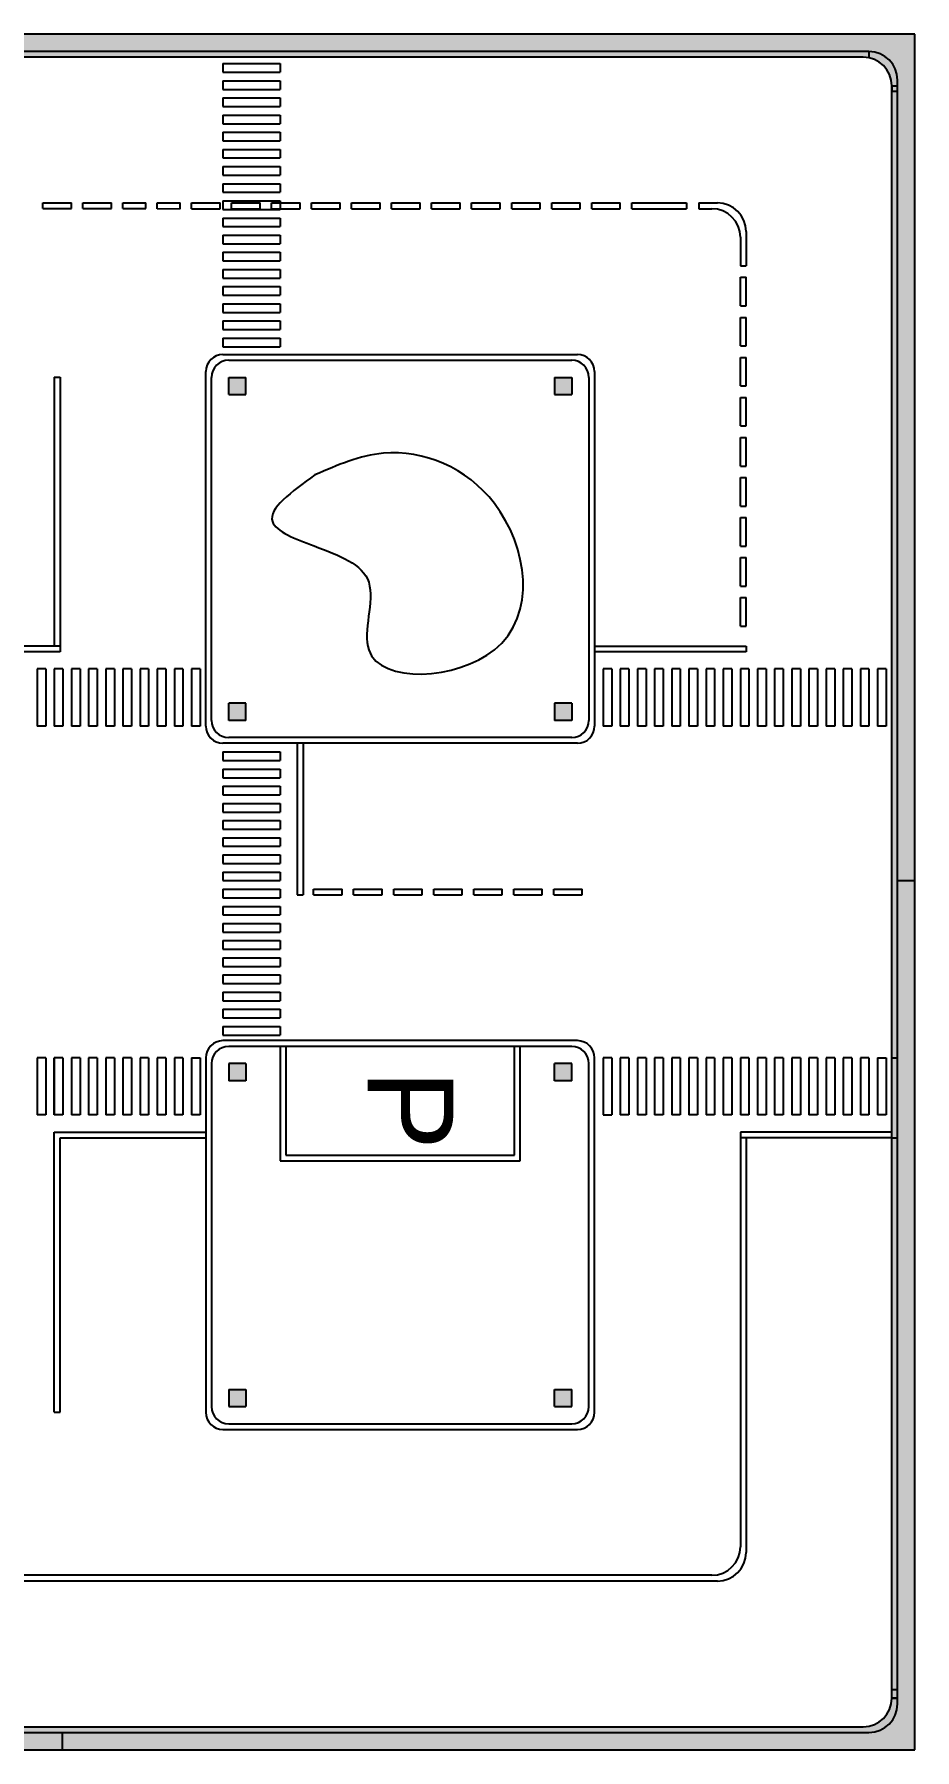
# Model space of a CAD drawing. Header units: centimetres. Extents: x 2952 to 3252, y 1649 to 1949.
# Drawn here: x 3097.9 to 3251.9, y 1649 to 1949 of the extents above; entities that cross this region are included whole.
import ezdxf

# ---------------------------------------------------------------- set-up
doc = ezdxf.new("R2010")
doc.units = ezdxf.units.CM
doc.layers.get('0').update_dxf_attribs({"color": 255})
doc.layers.get('Defpoints').update_dxf_attribs({"color": 255})
doc.styles.get("Standard").update_dxf_attribs({"font": 'arial.ttf'})

msp = doc.modelspace()

# ---------------------------------------------------------------- hatches: boundary and pattern name
at = {"layer": 'Defpoints', "true_color": 0x505050}
h = msp.add_hatch(color=251, dxfattribs=at)
h.dxf.hatch_style = 1
h.paths.add_polyline_path([(3243.88, 1948.97), (3102.66, 1948.97), (3102.66, 1945.97), (3243.88, 1945.97)])
h.paths.add_polyline_path([(3251.88, 1948.97), (3243.88, 1948.97), (3243.88, 1945.97, -0.414214), (3248.88, 1940.97), (3248.88, 1939.97), (3251.88, 1939.97)])
h.paths.add_polyline_path([(3102.66, 1948.97), (2959.88, 1948.97), (2959.88, 1945.97), (3102.66, 1945.97)])
at = {"layer": 'Defpoints', "true_color": 0xffffff}
h = msp.add_hatch(color=7, dxfattribs=at)
h.dxf.hatch_style = 1
h.paths.add_polyline_path([(3248.88, 1656.97), (3248.88, 1657.97), (3247.88, 1657.97, -0.414214), (3242.88, 1652.97), (2960.88, 1652.97, -0.414214), (2955.88, 1657.97), (2955.88, 1661.02), (2954.88, 1661.02), (2954.88, 1656.97, 0.414214), (2959.88, 1651.97), (3243.88, 1651.97, 0.414214)])
h.paths.add_polyline_path([(2955.88, 1939.97), (2954.88, 1939.97), (2954.88, 1661.02), (2955.88, 1661.02)])
h.paths.add_polyline_path([(2959.88, 1944.87), (2959.88, 1945.97, 0.414214), (2954.88, 1940.97), (2954.88, 1939.97), (2955.88, 1939.97, -0.356394)])
h.paths.add_polyline_path([(3243.88, 1945.97), (2959.88, 1945.97), (2959.88, 1944.87, -0.050382), (2960.88, 1944.97), (3242.88, 1944.97, -0.050382), (3243.88, 1944.87)])
h.paths.add_polyline_path([(3243.88, 1945.97), (3243.88, 1944.87, -0.356394), (3247.88, 1939.97), (3248.88, 1939.97), (3248.88, 1940.97, 0.414214)])
at = {"layer": 'Defpoints', "true_color": 0x505050}
h = msp.add_hatch(color=251, dxfattribs=at)
h.dxf.hatch_style = 1
h.paths.add_polyline_path([(3251.88, 1939.97), (3248.88, 1939.97), (3248.88, 1800.96), (3251.88, 1800.96)])
h.paths.add_polyline_path([(3251.88, 1800.96), (3248.88, 1800.96), (3248.88, 1659.48), (3251.88, 1659.48)])
h.paths.add_polyline_path([(2954.88, 1939.97), (2951.88, 1939.97), (2951.88, 1815.92), (2954.88, 1815.92)])
at = {"layer": 'Defpoints'}
h = msp.add_hatch(color=7, dxfattribs=at)
h.dxf.hatch_style = 1
h.paths.add_polyline_path([(3248.88, 1939.97), (3247.88, 1939.97), (3247.88, 1939), (3248.88, 1939)])
h.paths.add_polyline_path([(3248.88, 1659.48), (3247.88, 1659.48), (3247.88, 1657.97), (3248.88, 1657.97)])
at = {"layer": 'Defpoints', "true_color": 0xffffff}
h = msp.add_hatch(color=7, dxfattribs=at)
h.dxf.hatch_style = 1
h.paths.add_polyline_path([(3248.88, 1755.97), (3247.88, 1755.97), (3247.88, 1659.48), (3248.88, 1659.48)])
h.paths.add_polyline_path([(3248.88, 1769.97), (3247.88, 1769.97), (3247.88, 1755.97), (3248.88, 1755.97)])
h.paths.add_polyline_path([(3248.88, 1939), (3247.88, 1939), (3247.88, 1769.97), (3248.88, 1769.97)])
at = {"layer": 'Defpoints', "true_color": 0x505050}
h = msp.add_hatch(color=251, dxfattribs=at)
h.dxf.hatch_style = 1
h.paths.add_polyline_path([(3014.88, 1889.08), (3011.88, 1889.08), (3011.88, 1886.08), (3014.88, 1886.08)])
h.paths.add_polyline_path([(3071.88, 1888.97), (3068.88, 1888.98), (3068.89, 1885.98), (3071.89, 1885.97)])
h.paths.add_polyline_path([(3014.88, 1831.97), (3011.88, 1831.97), (3011.88, 1828.97), (3014.88, 1828.97)])
h.paths.add_polyline_path([(3071.99, 1831.88), (3068.99, 1831.9), (3068.99, 1828.9), (3071.99, 1828.88)])
h.paths.add_polyline_path([(3014.88, 1768.97), (3011.88, 1768.97), (3011.88, 1765.97), (3014.88, 1765.97)])
h.paths.add_polyline_path([(3071.88, 1768.97), (3068.88, 1768.97), (3068.88, 1765.97), (3071.88, 1765.97)])
h.paths.add_polyline_path([(3134.88, 1768.97), (3131.88, 1768.97), (3131.88, 1765.97), (3134.88, 1765.97)])
h.paths.add_polyline_path([(3134.88, 1831.97), (3131.88, 1831.97), (3131.88, 1828.97), (3134.88, 1828.97)])
h.paths.add_polyline_path([(3134.88, 1888.97), (3131.88, 1888.97), (3131.88, 1885.97), (3134.88, 1885.97)])
h.paths.add_polyline_path([(3191.88, 1888.97), (3188.88, 1888.97), (3188.88, 1885.97), (3191.88, 1885.97)])
h.paths.add_polyline_path([(3191.88, 1768.97), (3188.88, 1768.97), (3188.88, 1765.97), (3191.88, 1765.97)])
h.paths.add_polyline_path([(3191.88, 1831.97), (3188.88, 1831.97), (3188.88, 1828.97), (3191.88, 1828.97)])
h.paths.add_polyline_path([(3134.88, 1711.97), (3131.88, 1711.97), (3131.88, 1708.97), (3134.88, 1708.97)])
h.paths.add_polyline_path([(3191.88, 1711.97), (3188.88, 1711.97), (3188.88, 1708.97), (3191.88, 1708.97)])
h.paths.add_polyline_path([(3071.88, 1711.97), (3068.88, 1711.97), (3068.88, 1708.97), (3071.88, 1708.97)])
h.paths.add_polyline_path([(3014.88, 1711.97), (3011.88, 1711.97), (3011.88, 1708.97), (3014.88, 1708.97)])
h = msp.add_hatch(color=251, dxfattribs=at)
h.dxf.hatch_style = 1
h.paths.add_polyline_path([(3251.88, 1659.48), (3248.88, 1659.48), (3248.88, 1656.97, -0.414214), (3243.88, 1651.97), (3242.88, 1651.97), (3242.88, 1648.97), (3251.88, 1648.97)])
h.paths.add_polyline_path([(2954.88, 1656.97), (2951.88, 1656.97), (2951.88, 1648.97), (2960.88, 1648.97), (2960.88, 1651.97), (2959.88, 1651.97, -0.414214)])
h = msp.add_hatch(color=251, dxfattribs=at)
h.dxf.hatch_style = 1
h.paths.add_polyline_path([(3242.88, 1651.97), (3102.77, 1651.97), (3102.77, 1648.97), (3242.88, 1648.97)])
h.paths.add_polyline_path([(3102.77, 1651.97), (2960.88, 1651.97), (2960.88, 1648.97), (3102.77, 1648.97)])

# ---------------------------------------------------------------- linework, layer by layer
for p, q in [((3251.88, 1948.97), (2951.88, 1948.97)), ((3251.88, 1648.97), (3251.88, 1948.97)), ((3243.88, 1945.97), (2959.88, 1945.97)), ((3242.88, 1944.97), (2960.88, 1944.97)), ((3130.88, 1943.84), (3130.88, 1942.34)), ((3140.88, 1943.84), (3140.88, 1942.34)), ((3130.88, 1940.84), (3130.88, 1939.34)), ((3140.88, 1940.84), (3140.88, 1939.34)), ((3247.88, 1657.97), (3247.88, 1939.97)), ((3248.88, 1656.97), (3248.88, 1940.97)), ((3130.88, 1937.84), (3130.88, 1936.34)), ((3140.88, 1937.84), (3140.88, 1936.34)), ((3130.88, 1934.84), (3130.88, 1933.34)), ((3140.88, 1934.84), (3140.88, 1933.34)), ((3130.88, 1931.84), (3130.88, 1930.34)), ((3140.88, 1931.84), (3140.88, 1930.34)), ((3130.88, 1928.84), (3130.88, 1927.34)), ((3140.88, 1928.84), (3140.88, 1927.34)), ((3130.88, 1925.84), (3130.88, 1924.34)), ((3140.88, 1925.84), (3140.88, 1924.34)), ((3130.88, 1922.84), (3130.88, 1921.34)), ((3140.88, 1922.84), (3140.88, 1921.34)), ((3130.88, 1919.84), (3130.88, 1918.34)), ((3140.88, 1919.84), (3140.88, 1918.34)), ((3130.88, 1916.84), (3130.88, 1915.34)), ((3140.88, 1916.84), (3140.88, 1915.34)), ((3130.88, 1913.84), (3130.88, 1912.34)), ((3140.88, 1913.84), (3140.88, 1912.34)), ((3130.88, 1910.84), (3130.88, 1909.34)), ((3140.88, 1910.84), (3140.88, 1909.34)), ((3130.88, 1907.84), (3130.88, 1906.34)), ((3140.88, 1907.84), (3140.88, 1906.34)), ((3130.88, 1904.84), (3130.88, 1903.34)), ((3140.88, 1904.84), (3140.88, 1903.34)), ((3130.88, 1901.84), (3130.88, 1900.34)), ((3140.88, 1901.84), (3140.88, 1900.34)), ((3130.88, 1898.84), (3130.88, 1897.34)), ((3140.88, 1898.84), (3140.88, 1897.34)), ((3130.88, 1895.84), (3130.88, 1894.34)), ((3140.88, 1895.84), (3140.88, 1894.34)), ((3130.88, 1892.97), (3192.88, 1892.97)), ((3131.88, 1891.97), (3191.88, 1891.97)), ((3101.38, 1888.98), (3101.38, 1841.97)), ((3102.38, 1888.98), (3102.38, 1841.97)), ((3127.88, 1827.97), (3127.88, 1889.97)), ((3128.88, 1828.97), (3128.88, 1888.97)), ((3131.88, 1888.97), (3134.88, 1888.97)), ((3131.88, 1885.97), (3131.88, 1888.97)), ((3134.88, 1885.97), (3134.88, 1888.97)), ((3188.88, 1888.97), (3188.88, 1885.97)), ((3188.88, 1888.97), (3188.88, 1885.97)), ((3188.88, 1888.97), (3191.88, 1888.97)), ((3191.88, 1888.97), (3191.88, 1885.97)), ((3191.88, 1888.97), (3191.88, 1885.97)), ((3194.88, 1888.97), (3194.88, 1828.97)), ((3195.88, 1889.97), (3195.88, 1827.97)), ((3131.88, 1885.97), (3134.88, 1885.97)), ((3188.88, 1885.97), (3191.88, 1885.97)), ((3102.38, 1841.97), (3075.88, 1841.97)), ((3102.38, 1840.97), (3075.88, 1840.97)), ((3195.88, 1841.97), (3222.38, 1841.97)), ((3222.38, 1840.97), (3195.88, 1840.97)), ((3099.88, 1837.97), (3098.38, 1837.97)), ((3102.88, 1837.97), (3101.38, 1837.97)), ((3101.38, 1837.97), (3101.38, 1827.97)), ((3105.88, 1837.97), (3104.38, 1837.97)), ((3108.88, 1837.97), (3107.38, 1837.97)), ((3111.88, 1837.97), (3110.38, 1837.97)), ((3114.88, 1837.97), (3113.38, 1837.97)), ((3117.88, 1837.97), (3116.38, 1837.97)), ((3120.88, 1837.97), (3119.38, 1837.97)), ((3123.88, 1837.97), (3122.38, 1837.97)), ((3126.88, 1837.97), (3125.38, 1837.97)), ((3198.88, 1837.97), (3197.38, 1837.97)), ((3201.88, 1837.97), (3200.38, 1837.97)), ((3204.88, 1837.97), (3203.38, 1837.97)), ((3207.88, 1837.97), (3206.38, 1837.97)), ((3210.88, 1837.97), (3209.38, 1837.97)), ((3213.88, 1837.97), (3212.38, 1837.97)), ((3216.88, 1837.97), (3215.38, 1837.97)), ((3219.88, 1837.97), (3218.38, 1837.97)), ((3222.88, 1837.97), (3221.38, 1837.97)), ((3225.88, 1837.97), (3224.38, 1837.97)), ((3228.88, 1837.97), (3227.38, 1837.97)), ((3231.88, 1837.97), (3230.38, 1837.97)), ((3234.88, 1837.97), (3233.38, 1837.97)), ((3237.88, 1837.97), (3236.38, 1837.97)), ((3240.88, 1837.97), (3239.38, 1837.97)), ((3243.88, 1837.97), (3242.38, 1837.97)), ((3246.88, 1837.97), (3245.38, 1837.97)), ((3131.88, 1828.97), (3131.88, 1831.97)), ((3134.88, 1831.97), (3131.88, 1831.97)), ((3131.88, 1828.97), (3131.88, 1831.97)), ((3131.88, 1828.97), (3131.88, 1831.97)), ((3134.88, 1831.97), (3131.88, 1831.97)), ((3134.88, 1828.97), (3134.88, 1831.97)), ((3134.88, 1828.97), (3134.88, 1831.97)), ((3191.88, 1831.97), (3188.88, 1831.97)), ((3188.88, 1831.97), (3188.88, 1828.97)), ((3188.88, 1831.97), (3188.88, 1828.97)), ((3191.88, 1831.97), (3191.88, 1828.97)), ((3191.88, 1831.97), (3191.88, 1828.97)), ((3099.88, 1827.97), (3098.38, 1827.97)), ((3102.88, 1827.97), (3101.38, 1827.97)), ((3105.88, 1827.97), (3104.38, 1827.97)), ((3108.88, 1827.97), (3107.38, 1827.97)), ((3111.88, 1827.97), (3110.38, 1827.97)), ((3114.88, 1827.97), (3113.38, 1827.97)), ((3117.88, 1827.97), (3116.38, 1827.97)), ((3120.88, 1827.97), (3119.38, 1827.97)), ((3123.88, 1827.97), (3122.38, 1827.97)), ((3126.88, 1827.97), (3125.38, 1827.97)), ((3134.88, 1828.97), (3131.88, 1828.97)), ((3134.88, 1828.97), (3131.88, 1828.97)), ((3191.88, 1828.97), (3188.88, 1828.97)), ((3198.88, 1827.97), (3197.38, 1827.97)), ((3201.88, 1827.97), (3200.38, 1827.97)), ((3204.88, 1827.97), (3203.38, 1827.97)), ((3207.88, 1827.97), (3206.38, 1827.97)), ((3210.88, 1827.97), (3209.38, 1827.97)), ((3213.88, 1827.97), (3212.38, 1827.97)), ((3216.88, 1827.97), (3215.38, 1827.97)), ((3219.88, 1827.97), (3218.38, 1827.97)), ((3222.88, 1827.97), (3221.38, 1827.97)), ((3225.88, 1827.97), (3224.38, 1827.97)), ((3228.88, 1827.97), (3227.38, 1827.97)), ((3231.88, 1827.97), (3230.38, 1827.97)), ((3234.88, 1827.97), (3233.38, 1827.97)), ((3237.88, 1827.97), (3236.38, 1827.97)), ((3240.88, 1827.97), (3239.38, 1827.97)), ((3243.88, 1827.97), (3242.38, 1827.97)), ((3246.88, 1827.97), (3245.38, 1827.97)), ((3192.88, 1824.97), (3130.88, 1824.97)), ((3191.88, 1825.97), (3131.88, 1825.97)), ((3143.88, 1824.97), (3143.88, 1798.47)), ((3144.88, 1824.97), (3144.88, 1798.47)), ((3130.88, 1823.46), (3130.88, 1821.96)), ((3140.88, 1823.46), (3140.88, 1821.96)), ((3130.88, 1820.46), (3130.88, 1818.96)), ((3140.88, 1820.46), (3140.88, 1818.96)), ((3130.88, 1817.46), (3130.88, 1815.96)), ((3140.88, 1817.46), (3140.88, 1815.96)), ((3130.88, 1814.46), (3130.88, 1812.96)), ((3140.88, 1814.46), (3140.88, 1812.96)), ((3130.88, 1811.46), (3130.88, 1809.96)), ((3140.88, 1811.46), (3140.88, 1809.96)), ((3130.88, 1808.46), (3130.88, 1806.96)), ((3140.88, 1808.46), (3140.88, 1806.96)), ((3130.88, 1805.46), (3130.88, 1803.96)), ((3140.88, 1805.46), (3140.88, 1803.96)), ((3130.88, 1802.46), (3130.88, 1800.96)), ((3140.88, 1802.46), (3140.88, 1800.96)), ((3130.88, 1799.46), (3130.88, 1797.96)), ((3140.88, 1799.46), (3140.88, 1797.96)), ((3130.88, 1796.46), (3130.88, 1794.96)), ((3140.88, 1796.46), (3140.88, 1794.96)), ((3130.88, 1793.46), (3130.88, 1791.96)), ((3140.88, 1793.46), (3140.88, 1791.96)), ((3130.88, 1790.46), (3130.88, 1788.96)), ((3140.88, 1790.46), (3140.88, 1788.96)), ((3130.88, 1787.46), (3130.88, 1785.96)), ((3140.88, 1787.46), (3140.88, 1785.96)), ((3130.88, 1784.46), (3130.88, 1782.96)), ((3140.88, 1784.46), (3140.88, 1782.96)), ((3130.88, 1781.46), (3130.88, 1779.96)), ((3140.88, 1781.46), (3140.88, 1779.96)), ((3130.88, 1778.46), (3130.88, 1776.96)), ((3140.88, 1778.46), (3140.88, 1776.96)), ((3130.88, 1775.46), (3130.88, 1773.96)), ((3140.88, 1775.46), (3140.88, 1773.96)), ((3181.88, 1772.97), (3130.88, 1772.97)), ((3182.88, 1771.97), (3131.88, 1771.97)), ((3140.88, 1771.97), (3140.88, 1751.97)), ((3141.88, 1771.97), (3141.88, 1752.97)), ((3192.88, 1772.97), (3181.88, 1772.97)), ((3181.88, 1752.97), (3181.88, 1771.97)), ((3182.88, 1751.97), (3182.88, 1771.97)), ((3191.88, 1771.97), (3182.88, 1771.97)), ((3099.88, 1769.97), (3098.38, 1769.97)), ((3102.88, 1769.97), (3101.38, 1769.97)), ((3101.38, 1759.97), (3101.38, 1769.97)), ((3105.88, 1769.97), (3104.38, 1769.97)), ((3108.88, 1769.97), (3107.38, 1769.97)), ((3111.88, 1769.97), (3110.38, 1769.97)), ((3114.88, 1769.97), (3113.38, 1769.97)), ((3117.88, 1769.97), (3116.38, 1769.97)), ((3120.88, 1769.97), (3119.38, 1769.97)), ((3123.88, 1769.97), (3122.38, 1769.97)), ((3127.88, 1769.97), (3127.88, 1707.97)), ((3128.88, 1768.97), (3128.88, 1708.97)), ((3131.88, 1768.97), (3131.88, 1765.97)), ((3134.88, 1768.97), (3131.88, 1768.97)), ((3131.88, 1768.97), (3131.88, 1765.97)), ((3134.88, 1768.97), (3134.88, 1765.97)), ((3134.88, 1768.97), (3134.88, 1765.97)), ((3191.88, 1768.97), (3188.88, 1768.97)), ((3188.88, 1765.97), (3188.88, 1768.97)), ((3188.88, 1765.97), (3188.88, 1768.97)), ((3191.88, 1765.97), (3191.88, 1768.97)), ((3191.88, 1765.97), (3191.88, 1768.97)), ((3194.88, 1708.97), (3194.88, 1768.97)), ((3195.88, 1707.97), (3195.88, 1769.97)), ((3198.88, 1769.97), (3197.38, 1769.97)), ((3201.88, 1769.97), (3200.38, 1769.97)), ((3204.88, 1769.97), (3203.38, 1769.97)), ((3207.88, 1769.97), (3206.38, 1769.97)), ((3210.88, 1769.97), (3209.38, 1769.97)), ((3213.88, 1769.97), (3212.38, 1769.97)), ((3216.88, 1769.97), (3215.38, 1769.97)), ((3219.88, 1769.97), (3218.38, 1769.97)), ((3222.88, 1769.97), (3221.38, 1769.97)), ((3225.88, 1769.97), (3224.38, 1769.97)), ((3228.88, 1769.97), (3227.38, 1769.97)), ((3231.88, 1769.97), (3230.38, 1769.97)), ((3234.88, 1769.97), (3233.38, 1769.97)), ((3237.88, 1769.97), (3236.38, 1769.97)), ((3240.88, 1769.97), (3239.38, 1769.97)), ((3243.88, 1769.97), (3242.38, 1769.97)), ((3134.88, 1765.97), (3131.88, 1765.97)), ((3191.88, 1765.97), (3188.88, 1765.97)), ((3099.88, 1759.97), (3098.38, 1759.97)), ((3102.88, 1759.97), (3101.38, 1759.97)), ((3105.88, 1759.97), (3104.38, 1759.97)), ((3108.88, 1759.97), (3107.38, 1759.97)), ((3111.88, 1759.97), (3110.38, 1759.97)), ((3114.88, 1759.97), (3113.38, 1759.97)), ((3117.88, 1759.97), (3116.38, 1759.97)), ((3120.88, 1759.97), (3119.38, 1759.97)), ((3123.88, 1759.97), (3122.38, 1759.97)), ((3126.88, 1759.97), (3125.38, 1759.97)), ((3201.88, 1759.97), (3200.38, 1759.97)), ((3204.88, 1759.97), (3203.38, 1759.97)), ((3207.88, 1759.97), (3206.38, 1759.97)), ((3210.88, 1759.97), (3209.38, 1759.97)), ((3213.88, 1759.97), (3212.38, 1759.97)), ((3216.88, 1759.97), (3215.38, 1759.97)), ((3219.88, 1759.97), (3218.38, 1759.97)), ((3222.88, 1759.97), (3221.38, 1759.97)), ((3225.88, 1759.97), (3224.38, 1759.97)), ((3228.88, 1759.97), (3227.38, 1759.97)), ((3231.88, 1759.97), (3230.38, 1759.97)), ((3234.88, 1759.97), (3233.38, 1759.97)), ((3237.88, 1759.97), (3236.38, 1759.97)), ((3240.88, 1759.97), (3239.38, 1759.97)), ((3243.88, 1759.97), (3242.38, 1759.97)), ((3246.88, 1759.97), (3245.38, 1759.97)), ((3101.38, 1707.97), (3101.38, 1756.97)), ((3102.38, 1707.97), (3102.38, 1755.97)), ((3247.88, 1756.97), (3221.38, 1756.97)), ((3247.88, 1755.97), (3221.38, 1755.97)), ((3141.88, 1752.97), (3181.88, 1752.97)), ((3140.88, 1751.97), (3182.88, 1751.97)), ((3131.88, 1711.97), (3134.88, 1711.97)), ((3131.88, 1711.97), (3131.88, 1708.97)), ((3134.88, 1711.97), (3134.88, 1708.97)), ((3188.88, 1708.97), (3188.88, 1711.97)), ((3188.88, 1708.97), (3188.88, 1711.97)), ((3188.88, 1711.97), (3191.88, 1711.97)), ((3191.88, 1708.97), (3191.88, 1711.97)), ((3191.88, 1708.97), (3191.88, 1711.97)), ((3131.88, 1708.97), (3134.88, 1708.97)), ((3131.88, 1708.97), (3134.88, 1708.97)), ((3188.88, 1708.97), (3191.88, 1708.97)), ((3188.88, 1708.97), (3191.88, 1708.97)), ((3130.88, 1704.97), (3192.88, 1704.97)), ((3131.88, 1705.97), (3191.88, 1705.97)), ((2959.88, 1651.97), (3243.88, 1651.97)), ((2960.88, 1652.97), (3242.88, 1652.97)), ((2951.88, 1648.97), (3251.88, 1648.97))]:
    msp.add_line(p, q)
for centre, radius, start, end in [((3242.88, 1939.97), 5, 0, 90), ((3243.88, 1940.97), 5, 0, 90), ((3130.88, 1889.97), 3, 90, 180), ((3131.88, 1888.97), 3, 90, 180), ((3191.88, 1888.97), 3, 0, 90), ((3192.88, 1889.97), 3, 0, 90), ((3130.88, 1827.97), 3, 180, 270), ((3131.88, 1828.97), 3, 180, 270), ((3191.88, 1828.97), 3, 270, 0), ((3192.88, 1827.97), 3, 270, 0), ((3130.88, 1769.97), 3, 90, 180), ((3131.88, 1768.97), 3, 90, 180), ((3191.88, 1768.97), 3, 0, 90), ((3192.88, 1769.97), 3, 0, 90), ((3130.88, 1707.97), 3, 180, 270), ((3131.88, 1708.97), 3, 180, 270), ((3191.88, 1708.97), 3, 270, 0), ((3192.88, 1707.97), 3, 270, 0), ((3242.88, 1657.97), 5, 270, 0), ((3243.88, 1656.97), 5, 270, 0)]:
    msp.add_arc(centre, radius, start, end)
at = {"layer": 'Defpoints'}
for p, q in [((3243.88, 1945.97), (3243.88, 1944.87)), ((3130.88, 1943.84), (3140.88, 1943.84)), ((3130.88, 1942.34), (3140.88, 1942.34)), ((3130.88, 1940.84), (3140.88, 1940.84)), ((3130.88, 1939.34), (3140.88, 1939.34)), ((3247.88, 1939.97), (3248.88, 1939.97)), ((3247.88, 1939.97), (3247.88, 1939)), ((3247.88, 1939), (3248.88, 1939)), ((3130.88, 1937.84), (3140.88, 1937.84)), ((3130.88, 1936.34), (3140.88, 1936.34)), ((3130.88, 1934.84), (3140.88, 1934.84)), ((3130.88, 1933.34), (3140.88, 1933.34)), ((3130.88, 1931.84), (3140.88, 1931.84)), ((3130.88, 1930.34), (3140.88, 1930.34)), ((3130.88, 1928.84), (3140.88, 1928.84)), ((3130.88, 1927.34), (3140.88, 1927.34)), ((3130.88, 1925.84), (3140.88, 1925.84)), ((3130.88, 1924.34), (3140.88, 1924.34)), ((3130.88, 1922.84), (3140.88, 1922.84)), ((3130.88, 1921.34), (3140.88, 1921.34)), ((3130.88, 1919.84), (3140.88, 1919.84)), ((3130.88, 1918.34), (3140.88, 1918.34)), ((3130.88, 1916.84), (3140.88, 1916.84)), ((3130.88, 1915.34), (3140.88, 1915.34)), ((3130.88, 1913.84), (3140.88, 1913.84)), ((3130.88, 1912.34), (3140.88, 1912.34)), ((3130.88, 1910.84), (3140.88, 1910.84)), ((3130.88, 1909.34), (3140.88, 1909.34)), ((3130.88, 1907.84), (3140.88, 1907.84)), ((3130.88, 1906.34), (3140.88, 1906.34)), ((3130.88, 1904.84), (3140.88, 1904.84)), ((3130.88, 1903.34), (3140.88, 1903.34)), ((3130.88, 1901.84), (3140.88, 1901.84)), ((3130.88, 1900.34), (3140.88, 1900.34)), ((3130.88, 1898.84), (3140.88, 1898.84)), ((3130.88, 1897.34), (3140.88, 1897.34)), ((3130.88, 1895.84), (3140.88, 1895.84)), ((3130.88, 1894.34), (3140.88, 1894.34)), ((3101.38, 1888.98), (3102.38, 1888.98)), ((3102.38, 1841.97), (3102.38, 1840.97)), ((3222.38, 1841.97), (3222.38, 1840.97)), ((3098.38, 1837.97), (3098.38, 1827.97)), ((3099.88, 1837.97), (3099.88, 1827.97)), ((3101.38, 1837.97), (3101.38, 1827.97)), ((3102.88, 1837.97), (3102.88, 1827.97)), ((3104.38, 1837.97), (3104.38, 1827.97)), ((3105.88, 1837.97), (3105.88, 1827.97)), ((3107.38, 1837.97), (3107.38, 1827.97)), ((3108.88, 1837.97), (3108.88, 1827.97)), ((3110.38, 1837.97), (3110.38, 1827.97)), ((3111.88, 1837.97), (3111.88, 1827.97)), ((3113.38, 1837.97), (3113.38, 1827.97)), ((3114.88, 1837.97), (3114.88, 1827.97)), ((3116.38, 1837.97), (3116.38, 1827.97)), ((3117.88, 1837.97), (3117.88, 1827.97)), ((3119.38, 1837.97), (3119.38, 1827.97)), ((3120.88, 1837.97), (3120.88, 1827.97)), ((3122.38, 1837.97), (3122.38, 1827.97)), ((3123.88, 1837.97), (3123.88, 1827.97)), ((3125.38, 1837.97), (3125.38, 1827.97)), ((3126.88, 1837.97), (3126.88, 1827.97)), ((3197.38, 1837.97), (3197.38, 1827.97)), ((3198.88, 1837.97), (3198.88, 1827.97)), ((3200.38, 1837.97), (3200.38, 1827.97)), ((3201.88, 1837.97), (3201.88, 1827.97)), ((3203.38, 1837.97), (3203.38, 1827.97)), ((3204.88, 1837.97), (3204.88, 1827.97)), ((3206.38, 1837.97), (3206.38, 1827.97)), ((3207.88, 1837.97), (3207.88, 1827.97)), ((3209.38, 1837.97), (3209.38, 1827.97)), ((3210.88, 1837.97), (3210.88, 1827.97)), ((3212.38, 1837.97), (3212.38, 1827.97)), ((3213.88, 1837.97), (3213.88, 1827.97)), ((3215.38, 1837.97), (3215.38, 1827.97)), ((3216.88, 1837.97), (3216.88, 1827.97)), ((3218.38, 1837.97), (3218.38, 1827.97)), ((3219.88, 1837.97), (3219.88, 1827.97)), ((3221.38, 1837.97), (3221.38, 1827.97)), ((3222.88, 1837.97), (3222.88, 1827.97)), ((3224.38, 1837.97), (3224.38, 1827.97)), ((3225.88, 1837.97), (3225.88, 1827.97)), ((3227.38, 1837.97), (3227.38, 1827.97)), ((3228.88, 1837.97), (3228.88, 1827.97)), ((3230.38, 1837.97), (3230.38, 1827.97)), ((3231.88, 1837.97), (3231.88, 1827.97)), ((3233.38, 1837.97), (3233.38, 1827.97)), ((3234.88, 1837.97), (3234.88, 1827.97)), ((3236.38, 1837.97), (3236.38, 1827.97)), ((3237.88, 1837.97), (3237.88, 1827.97)), ((3239.38, 1837.97), (3239.38, 1827.97)), ((3240.88, 1837.97), (3240.88, 1827.97)), ((3242.38, 1837.97), (3242.38, 1827.97)), ((3243.88, 1837.97), (3243.88, 1827.97)), ((3245.38, 1837.97), (3245.38, 1827.97)), ((3246.88, 1837.97), (3246.88, 1827.97)), ((3130.88, 1823.46), (3140.88, 1823.46)), ((3130.88, 1821.96), (3140.88, 1821.96)), ((3130.88, 1820.46), (3140.88, 1820.46)), ((3130.88, 1818.96), (3140.88, 1818.96)), ((3130.88, 1817.46), (3140.88, 1817.46)), ((3130.88, 1815.96), (3140.88, 1815.96)), ((3130.88, 1814.46), (3140.88, 1814.46)), ((3130.88, 1812.96), (3140.88, 1812.96)), ((3130.88, 1811.46), (3140.88, 1811.46)), ((3130.88, 1809.96), (3140.88, 1809.96)), ((3130.88, 1808.46), (3140.88, 1808.46)), ((3130.88, 1806.96), (3140.88, 1806.96)), ((3130.88, 1805.46), (3140.88, 1805.46)), ((3130.88, 1803.96), (3140.88, 1803.96)), ((3130.88, 1802.46), (3140.88, 1802.46)), ((3130.88, 1800.96), (3140.88, 1800.96)), ((3248.88, 1800.96), (3251.88, 1800.96)), ((3130.88, 1799.46), (3140.88, 1799.46)), ((3130.88, 1797.96), (3140.88, 1797.96)), ((3143.88, 1798.47), (3144.88, 1798.47)), ((3146.74, 1799.46), (3151.74, 1799.46)), ((3146.74, 1798.47), (3146.74, 1799.46)), ((3146.74, 1798.47), (3151.74, 1798.47)), ((3151.74, 1798.47), (3151.74, 1799.46)), ((3153.74, 1799.46), (3158.74, 1799.46)), ((3153.74, 1798.47), (3153.74, 1799.46)), ((3153.74, 1798.47), (3158.74, 1798.47)), ((3158.74, 1798.47), (3158.74, 1799.46)), ((3160.74, 1799.46), (3165.74, 1799.46)), ((3160.74, 1798.47), (3160.74, 1799.46)), ((3160.74, 1798.47), (3165.74, 1798.47)), ((3165.74, 1798.47), (3165.74, 1799.46)), ((3167.74, 1799.46), (3172.74, 1799.46)), ((3167.74, 1798.47), (3167.74, 1799.46)), ((3167.74, 1798.47), (3172.74, 1798.47)), ((3172.74, 1798.47), (3172.74, 1799.46)), ((3174.74, 1799.46), (3179.74, 1799.46)), ((3174.74, 1798.47), (3174.74, 1799.46)), ((3174.74, 1798.47), (3179.74, 1798.47)), ((3179.74, 1798.47), (3179.74, 1799.46)), ((3181.74, 1799.46), (3186.74, 1799.46)), ((3181.74, 1798.47), (3181.74, 1799.46)), ((3181.74, 1798.47), (3186.74, 1798.47)), ((3186.74, 1798.47), (3186.74, 1799.46)), ((3188.74, 1799.46), (3193.74, 1799.46)), ((3188.74, 1798.47), (3188.74, 1799.46)), ((3188.74, 1798.47), (3193.74, 1798.47)), ((3193.74, 1798.47), (3193.74, 1799.46)), ((3130.88, 1796.46), (3140.88, 1796.46)), ((3130.88, 1794.96), (3140.88, 1794.96)), ((3130.88, 1793.46), (3140.88, 1793.46)), ((3130.88, 1791.96), (3140.88, 1791.96)), ((3130.88, 1790.46), (3140.88, 1790.46)), ((3130.88, 1788.96), (3140.88, 1788.96)), ((3130.88, 1787.46), (3140.88, 1787.46)), ((3130.88, 1785.96), (3140.88, 1785.96)), ((3130.88, 1784.46), (3140.88, 1784.46)), ((3130.88, 1782.96), (3140.88, 1782.96)), ((3130.88, 1781.46), (3140.88, 1781.46)), ((3130.88, 1779.96), (3140.88, 1779.96)), ((3130.88, 1778.46), (3140.88, 1778.46)), ((3130.88, 1776.96), (3140.88, 1776.96)), ((3130.88, 1775.46), (3140.88, 1775.46)), ((3130.88, 1773.96), (3140.88, 1773.96)), ((3098.38, 1769.97), (3098.38, 1759.97)), ((3099.88, 1769.97), (3099.88, 1759.97)), ((3101.38, 1769.97), (3101.38, 1759.97)), ((3102.88, 1769.97), (3102.88, 1759.97)), ((3104.38, 1769.97), (3104.38, 1759.97)), ((3105.88, 1769.97), (3105.88, 1759.97)), ((3107.38, 1769.97), (3107.38, 1759.97)), ((3108.88, 1769.97), (3108.88, 1759.97)), ((3110.38, 1769.97), (3110.38, 1759.97)), ((3111.88, 1769.97), (3111.88, 1759.97)), ((3113.38, 1769.97), (3113.38, 1759.97)), ((3114.88, 1769.97), (3114.88, 1759.97)), ((3116.38, 1769.97), (3116.38, 1759.97)), ((3117.88, 1769.97), (3117.88, 1759.97)), ((3119.38, 1769.97), (3119.38, 1759.97)), ((3120.88, 1769.97), (3120.88, 1759.97)), ((3122.38, 1769.97), (3122.38, 1759.97)), ((3123.88, 1769.97), (3123.88, 1759.97)), ((3125.38, 1769.97), (3125.38, 1759.97)), ((3125.38, 1769.97), (3126.88, 1769.97)), ((3126.88, 1769.97), (3126.88, 1759.97)), ((3197.38, 1769.97), (3197.38, 1759.97)), ((3198.88, 1769.97), (3198.88, 1759.97)), ((3200.38, 1769.97), (3200.38, 1759.97)), ((3201.88, 1769.97), (3201.88, 1759.97)), ((3203.38, 1769.97), (3203.38, 1759.97)), ((3204.88, 1769.97), (3204.88, 1759.97)), ((3206.38, 1769.97), (3206.38, 1759.97)), ((3207.88, 1769.97), (3207.88, 1759.97)), ((3209.38, 1769.97), (3209.38, 1759.97)), ((3210.88, 1769.97), (3210.88, 1759.97)), ((3212.38, 1769.97), (3212.38, 1759.97)), ((3213.88, 1769.97), (3213.88, 1759.97)), ((3215.38, 1769.97), (3215.38, 1759.97)), ((3216.88, 1769.97), (3216.88, 1759.97)), ((3218.38, 1769.97), (3218.38, 1759.97)), ((3219.88, 1769.97), (3219.88, 1759.97)), ((3221.38, 1769.97), (3221.38, 1759.97)), ((3221.38, 1769.97), (3221.38, 1759.97)), ((3222.88, 1769.97), (3222.88, 1759.97)), ((3224.38, 1769.97), (3224.38, 1759.97)), ((3225.88, 1769.97), (3225.88, 1759.97)), ((3227.38, 1769.97), (3227.38, 1759.97)), ((3228.88, 1769.97), (3228.88, 1759.97)), ((3230.38, 1769.97), (3230.38, 1759.97)), ((3231.88, 1769.97), (3231.88, 1759.97)), ((3233.38, 1769.97), (3233.38, 1759.97)), ((3234.88, 1769.97), (3234.88, 1759.97)), ((3236.38, 1769.97), (3236.38, 1759.97)), ((3237.88, 1769.97), (3237.88, 1759.97)), ((3239.38, 1769.97), (3239.38, 1759.97)), ((3240.88, 1769.97), (3240.88, 1759.97)), ((3242.38, 1769.97), (3242.38, 1759.97)), ((3243.88, 1769.97), (3243.88, 1759.97)), ((3245.38, 1769.97), (3245.38, 1759.97)), ((3245.38, 1769.97), (3246.88, 1769.97)), ((3246.88, 1769.97), (3246.88, 1759.97)), ((3247.88, 1769.97), (3248.88, 1769.97)), ((3197.38, 1759.97), (3198.88, 1759.97)), ((3101.38, 1756.97), (3127.88, 1756.97)), ((3102.38, 1755.97), (3127.88, 1755.97)), ((3127.88, 1756.97), (3127.88, 1755.97)), ((3221.38, 1756.97), (3221.38, 1755.97)), ((3247.88, 1755.97), (3248.88, 1755.97)), ((3101.38, 1707.97), (3102.38, 1707.97)), ((3247.88, 1657.97), (3247.88, 1659.48)), ((3247.88, 1659.48), (3248.88, 1659.48)), ((3247.88, 1657.97), (3248.88, 1657.97)), ((3248.88, 1657.97), (3247.88, 1657.97)), ((3102.77, 1651.97), (3102.77, 1648.97))]:
    msp.add_line(p, q, dxfattribs=at)
at = {"layer": 'Defpoints', "color": 31, "true_color": 0xfecc66}
for p, q in [((3099.38, 1918.48), (3099.38, 1919.47)), ((3099.38, 1919.47), (3104.38, 1919.47)), ((3099.38, 1918.48), (3104.38, 1918.48)), ((3104.38, 1918.48), (3104.38, 1919.47)), ((3106.38, 1918.48), (3106.38, 1919.47)), ((3106.38, 1919.47), (3111.38, 1919.47)), ((3106.38, 1918.48), (3111.38, 1918.48)), ((3111.38, 1918.48), (3111.38, 1919.47)), ((3113.38, 1918.48), (3113.38, 1919.47)), ((3113.38, 1919.47), (3117.38, 1919.47)), ((3113.38, 1918.48), (3117.38, 1918.48)), ((3117.38, 1918.48), (3117.38, 1919.47)), ((3119.38, 1918.47), (3119.38, 1919.47)), ((3119.38, 1919.47), (3123.38, 1919.47)), ((3119.38, 1918.48), (3123.38, 1918.47)), ((3123.38, 1918.47), (3123.38, 1919.47)), ((3125.38, 1918.47), (3125.38, 1919.47)), ((3125.38, 1919.47), (3130.38, 1919.47)), ((3125.38, 1918.47), (3130.38, 1918.47)), ((3130.38, 1918.47), (3130.38, 1919.47)), ((3132.38, 1918.47), (3132.38, 1919.47)), ((3132.38, 1919.47), (3137.38, 1919.47)), ((3132.38, 1918.47), (3137.38, 1918.47)), ((3137.38, 1918.47), (3137.38, 1919.47)), ((3139.38, 1918.47), (3139.38, 1919.47)), ((3139.38, 1919.47), (3144.38, 1919.47)), ((3139.38, 1918.47), (3144.38, 1918.47)), ((3144.38, 1918.47), (3144.38, 1919.47)), ((3146.38, 1918.47), (3146.38, 1919.47)), ((3146.38, 1919.47), (3151.38, 1919.47)), ((3146.38, 1918.47), (3151.38, 1918.47)), ((3151.38, 1918.47), (3151.38, 1919.47)), ((3153.38, 1918.47), (3153.38, 1919.47)), ((3153.38, 1919.47), (3158.38, 1919.47)), ((3153.38, 1918.47), (3158.38, 1918.47)), ((3158.38, 1918.47), (3158.38, 1919.47)), ((3160.38, 1918.47), (3160.38, 1919.47)), ((3160.38, 1919.47), (3165.38, 1919.47)), ((3160.38, 1918.47), (3165.38, 1918.47)), ((3165.38, 1918.47), (3165.38, 1919.47)), ((3167.38, 1918.47), (3167.38, 1919.47)), ((3167.38, 1919.47), (3172.38, 1919.47)), ((3167.38, 1918.47), (3172.38, 1918.47)), ((3172.38, 1918.47), (3172.38, 1919.47)), ((3174.38, 1918.47), (3174.38, 1919.47)), ((3174.38, 1919.47), (3179.38, 1919.47)), ((3174.38, 1918.47), (3179.38, 1918.47)), ((3179.38, 1918.47), (3179.38, 1919.47)), ((3181.38, 1918.47), (3181.38, 1919.47)), ((3181.38, 1919.47), (3186.38, 1919.47)), ((3181.38, 1918.47), (3186.38, 1918.47)), ((3186.38, 1918.47), (3186.38, 1919.47)), ((3188.38, 1918.47), (3188.38, 1919.47)), ((3188.38, 1919.47), (3193.38, 1919.47)), ((3188.38, 1918.47), (3193.38, 1918.47)), ((3193.38, 1918.47), (3193.38, 1919.47)), ((3195.38, 1918.47), (3195.38, 1919.47)), ((3195.38, 1919.47), (3200.38, 1919.47)), ((3195.38, 1918.47), (3200.38, 1918.47)), ((3200.38, 1918.47), (3200.38, 1919.47)), ((3202.38, 1918.47), (3202.38, 1919.47)), ((3202.38, 1919.47), (3211.95, 1919.47)), ((3202.38, 1918.47), (3211.95, 1918.47)), ((3211.95, 1919.47), (3211.95, 1918.47)), ((3214.12, 1919.47), (3214.12, 1918.47)), ((3214.12, 1919.47), (3217.38, 1919.47)), ((3214.12, 1918.47), (3216.38, 1918.47)), ((3222.38, 1914.47), (3222.38, 1908.47)), ((3221.38, 1913.47), (3221.38, 1908.47)), ((3221.38, 1908.47), (3222.38, 1908.47)), ((3221.38, 1901.47), (3221.38, 1906.47)), ((3221.38, 1906.47), (3222.38, 1906.47)), ((3222.38, 1901.47), (3222.38, 1906.47)), ((3221.38, 1901.47), (3222.38, 1901.47)), ((3221.38, 1894.47), (3221.38, 1899.47)), ((3221.38, 1899.47), (3222.38, 1899.47)), ((3222.38, 1894.47), (3222.38, 1899.47)), ((3221.38, 1894.47), (3222.38, 1894.47)), ((3221.38, 1887.47), (3221.38, 1892.47)), ((3221.38, 1892.47), (3222.38, 1892.47)), ((3222.38, 1887.47), (3222.38, 1892.47)), ((3221.38, 1887.47), (3222.38, 1887.47)), ((3221.38, 1880.47), (3221.38, 1885.47)), ((3221.38, 1885.47), (3222.38, 1885.47)), ((3222.38, 1880.47), (3222.38, 1885.47)), ((3221.38, 1880.47), (3222.38, 1880.47)), ((3221.38, 1873.47), (3221.38, 1878.47)), ((3221.38, 1878.47), (3222.38, 1878.47)), ((3222.38, 1873.47), (3222.38, 1878.47)), ((3221.38, 1873.47), (3222.38, 1873.47)), ((3221.38, 1866.47), (3221.38, 1871.47)), ((3221.38, 1871.47), (3222.38, 1871.47)), ((3222.38, 1866.47), (3222.38, 1871.47)), ((3221.38, 1866.47), (3222.38, 1866.47)), ((3221.38, 1859.47), (3221.38, 1864.47)), ((3221.38, 1864.47), (3222.38, 1864.47)), ((3222.38, 1859.47), (3222.38, 1864.47)), ((3221.38, 1859.47), (3222.38, 1859.47)), ((3221.38, 1852.47), (3221.38, 1857.47)), ((3221.38, 1857.47), (3222.38, 1857.47)), ((3222.38, 1852.47), (3222.38, 1857.47)), ((3221.38, 1852.47), (3222.38, 1852.47)), ((3221.38, 1845.47), (3221.38, 1850.47)), ((3221.38, 1850.47), (3222.38, 1850.47)), ((3222.38, 1845.47), (3222.38, 1850.47)), ((3221.38, 1845.47), (3222.38, 1845.47)), ((3221.38, 1755.97), (3221.38, 1684.47)), ((3222.38, 1755.97), (3222.38, 1683.47)), ((3217.38, 1678.47), (2986.38, 1678.47)), ((3216.38, 1679.47), (2987.38, 1679.47))]:
    msp.add_line(p, q, dxfattribs=at)
for centre, start, end in [((3216.38, 1913.47), 0, 89.9967), ((3217.38, 1914.47), 0, 90), ((3216.38, 1684.47), 270, 0), ((3217.38, 1683.47), 270, 0)]:
    msp.add_arc(centre, 5, start, end, dxfattribs=at)
at = {"layer": 'Defpoints', "color": 146, "true_color": 0x105689}
msp.add_spline([(3146.97, 1871.92), (3158.94, 1875.7), (3178.35, 1866.92), (3178.35, 1841.31), (3156.37, 1841.31), (3156.37, 1853.13), (3146.81, 1859.49), (3139.54, 1863.74), (3146.97, 1871.92)], degree=3, dxfattribs=at)

# ---------------------------------------------------------------- texts
at = {"layer": 'Defpoints', "insert": (3171.17, 1771.97), "char_height": 15, "attachment_point": 1, "rotation": 270}
msp.add_mtext_dynamic_manual_height_columns('\\pxqc;{\\C31;\\c6737150;P}', width=22.1996, gutter_width=12.5, heights=[21.34], dxfattribs=at)

doc.saveas('drawing.dxf')
